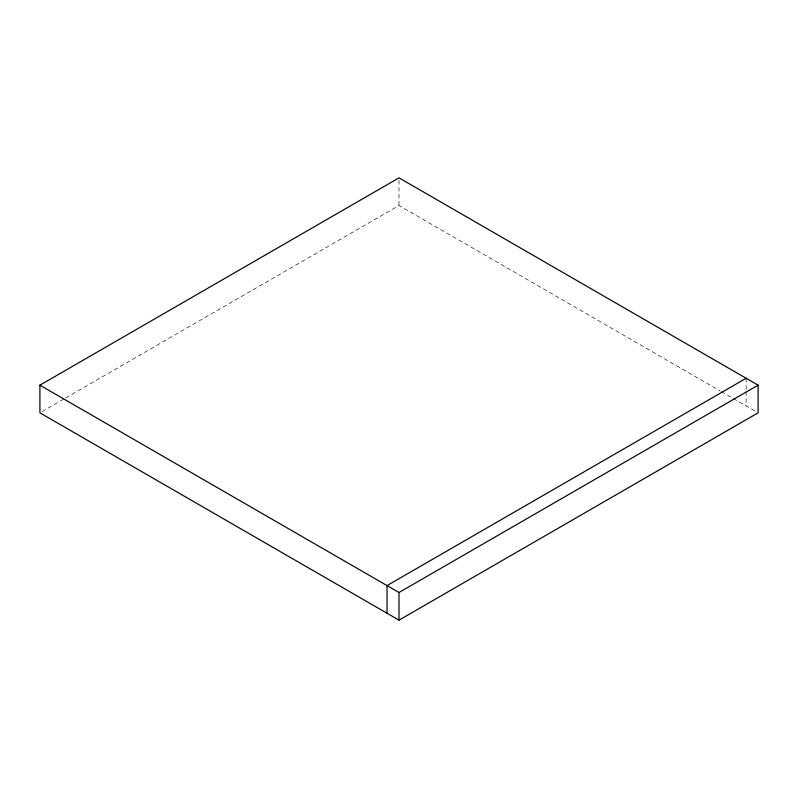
<?xml version="1.0" encoding="UTF-8"?>
<svg xmlns="http://www.w3.org/2000/svg" width="798" height="798" viewBox="0 0 798 798"><rect width="100%" height="100%" fill="white"/><g stroke="black" fill="none" stroke-linecap="round" stroke-linejoin="round"><path stroke-width="0.6" stroke-dasharray="3.99 2.99" d="M42.055 411.578L64.698 398.501M65.785 397.883L399 205.495L720.255 390.97M721.332 391.599L732.115 397.823M733.192 398.441L757.103 412.247M746.13 378.272L746.13 390.282M746.13 391.489L746.13 405.913M399 180.258L399 205.495"/><path stroke-width="1.2" d="M39.9 385.175L399 177.854L758.1 385.175L758.1 412.825L399 620.146L39.9 412.825L39.9 385.175L399 592.505L758.1 385.175M746.13 378.272L387.03 585.592L387.03 613.233M399 592.505L399 620.146"/></g></svg>
